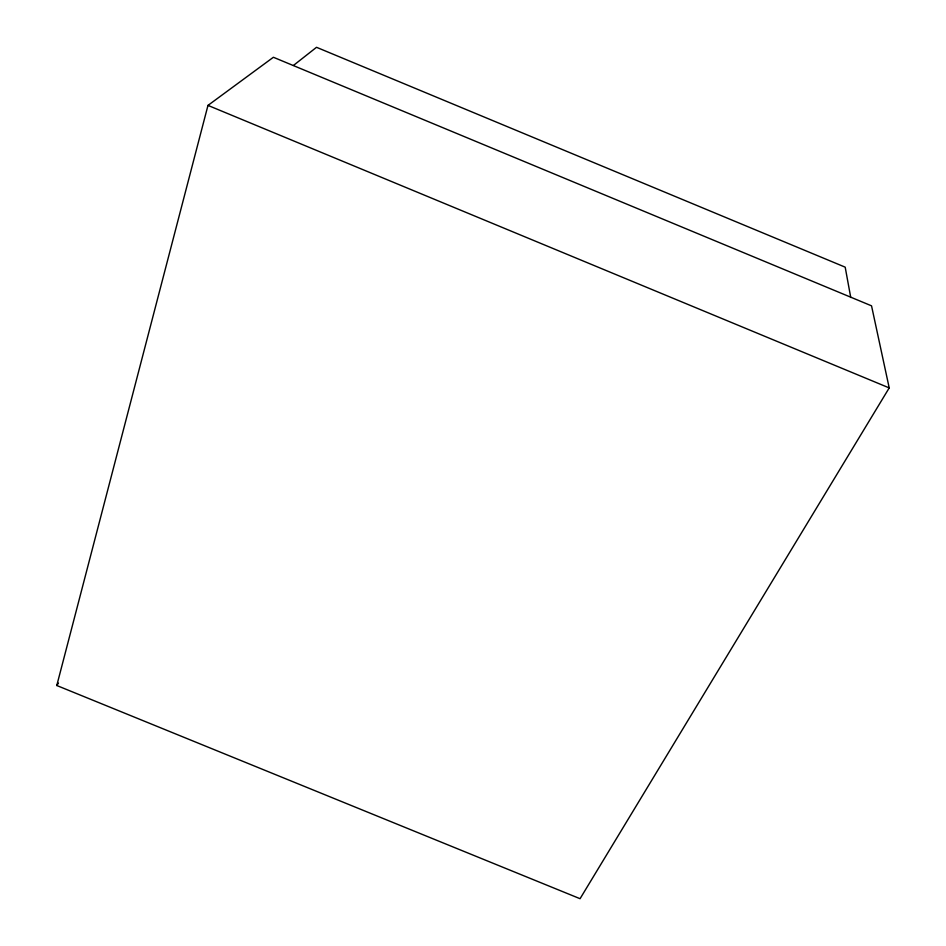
<?xml version="1.0" encoding="UTF-8"?>
<svg xmlns="http://www.w3.org/2000/svg" width="946" height="946" viewBox="0 0 946 946"><rect width="100%" height="100%" fill="white"/><g stroke="black" fill="none" stroke-linecap="round" stroke-linejoin="round"><path stroke-width="1.42" d="M56.784 685.507L207.978 105.396L273.394 57.268L871.538 305.83L889.216 387.907L580.064 898.7L56.784 685.507L58.475 683.095M293.449 65.44L316.52 47.3L845.192 267.162L850.738 297.47M207.978 105.396L889.216 387.907"/></g></svg>
